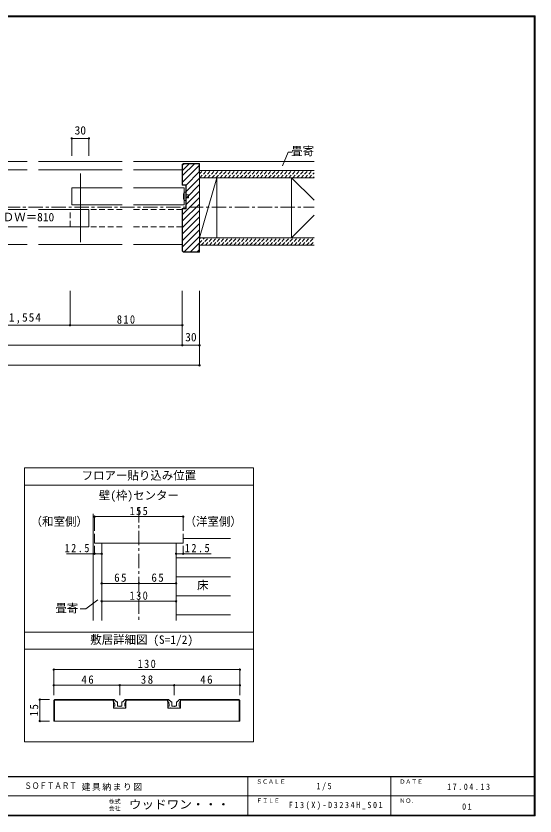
# Model space of a CAD drawing. Units: millimetres at full size, sheet at 1:5, with parts at other scales. Extents: x -973 to 977, y -701 to 696.
# Drawn here: x 70 to 977, y -701 to 696 of the extents above; entities that cross this region are included whole.
import ezdxf
from ezdxf.enums import TextEntityAlignment as Align

# ---------------------------------------------------------------- set-up
doc = ezdxf.new("R2010")
doc.units = ezdxf.units.MM
doc.header["$LTSCALE"] = 5
doc.header["$PDMODE"] = 32
doc.header["$PDSIZE"] = 2.5
for name, pattern in [('CHAIN1', [8, 5, -1, 1, -1]), ('DASHED1', [1.8, 1.2, -0.6]), ('DASHED2', [3, 2, -1])]:
    doc.linetypes.add(name, pattern=pattern)
for name, color, linetype, lineweight in [('0-1_通り芯', 4, 'CHAIN1', 9), ('0-2_柱', 3, 'Continuous', 9), ('0-3_仕上げ', 2, 'Continuous', 9), ('0-4_枠', 3, 'Continuous', 9), ('0-6_扉', 6, 'Continuous', 9), ('0-7_金物', 7, 'Continuous', 9), ('0-A_文字', 7, 'Continuous', 9), ('0-B_寸法', 7, 'Continuous', 9), ('0-C_ハッチ', 4, 'DASHED1', 9), ('1-4_枠', 7, 'Continuous', 9), ('1-B_ﾊｯﾁ', 7, 'Continuous', 9), ('F-1_枠', 6, 'Continuous', 9)]:
    doc.layers.add(name, color=color, linetype=linetype, lineweight=lineweight)
doc.layers.add('F-0_補助線', color=7, linetype='Continuous')
doc.layers.add('F-A_文字', color=7, linetype='Continuous')
doc.styles.add('HGP明朝B', font='')
doc.styles.add('ＭＳ ゴシック', font='')
doc.styles.get('HGP明朝B').set_extended_font_data('HGP明朝B')
doc.styles.get('ＭＳ ゴシック').set_extended_font_data('MS Gothic')

msp = doc.modelspace()

# ---------------------------------------------------------------- linework, layer by layer
at = {"layer": '0-1_通り芯'}
for p, q in [((-587.506, 361.994), (590.812, 361.994)), ((284.986, -163.141), (284.986, -359.648))]:
    msp.add_line(p, q, dxfattribs=at)
at = {"layer": '0-2_柱'}
for p, q in [((390.812, 413.494), (390.812, 308.494)), ((420.812, 413.494), (420.812, 308.494)), ((551.457, 413.494), (551.457, 308.494))]:
    msp.add_line(p, q, dxfattribs=at)
at = {"layer": '0-2_柱', "color": 7}
for p, q in [((420.812, 413.494), (390.812, 308.494)), ((551.457, 413.494), (590.812, 374.138)), ((551.457, 308.494), (590.812, 347.849))]:
    msp.add_line(p, q, dxfattribs=at)
at = {"layer": '0-3_仕上げ'}
for p, q in [((-86.387, 441.994), (89.693, 441.994)), ((109.693, 441.994), (255.772, 441.994)), ((275.772, 441.994), (590.812, 441.994)), ((-86.387, 426.994), (89.693, 426.994)), ((109.693, 426.994), (255.772, 426.994)), ((275.772, 426.994), (360.812, 426.994)), ((390.812, 425.994), (590.812, 425.994)), ((390.812, 413.494), (590.812, 413.494)), ((390.812, 308.494), (590.812, 308.494)), ((390.812, 295.994), (590.812, 295.994)), ((204.986, -173.141), (204.986, -359.624))]:
    msp.add_line(p, q, dxfattribs=at)
at = {"layer": '0-3_仕上げ', "color": 4}
for p, q in [((362.486, -216.581), (444.986, -216.581)), ((349.986, -249.882), (444.986, -249.882)), ((349.986, -283.184), (444.986, -283.184)), ((349.986, -316.485), (444.986, -316.485)), ((349.986, -349.786), (444.986, -349.786))]:
    msp.add_line(p, q, dxfattribs=at)
at = {"layer": '0-4_枠'}
for p, q in [((362.933, 438.494), (360.812, 436.372)), ((360.812, 436.372), (360.812, 400.494)), ((363.14, 437.994), (361.312, 436.165)), ((361.312, 436.165), (361.312, 400.994)), ((362.933, 438.494), (390.812, 438.494)), ((363.14, 437.994), (390.312, 437.994)), ((390.312, 423.494), (390.312, 437.994)), ((390.812, 438.494), (390.812, 283.494)), ((390.312, 423.494), (390.812, 423.494)), ((366.812, 400.494), (360.812, 400.494)), ((367.312, 400.994), (361.312, 400.994)), ((366.812, 400.494), (366.812, 359.494)), ((367.312, 400.994), (367.312, 358.994)), ((366.812, 359.494), (360.812, 359.494)), ((360.812, 285.615), (360.812, 359.494)), ((367.312, 358.994), (361.312, 358.994)), ((361.312, 285.822), (361.312, 358.994)), ((390.312, 298.494), (390.312, 283.994)), ((390.312, 298.494), (390.812, 298.494)), ((362.933, 283.494), (360.812, 285.615)), ((363.14, 283.994), (361.312, 285.822)), ((362.933, 283.494), (390.812, 283.494)), ((363.14, 283.994), (390.312, 283.994)), ((207.486, -224.292), (207.486, -208.077)), ((362.486, -208.077), (362.486, -224.292)), ((362.486, -224.292), (207.486, -224.292)), ((219.986, -224.292), (219.986, -359.624)), ((349.986, -224.292), (349.986, -359.624))]:
    msp.add_line(p, q, dxfattribs=at)
at = {"layer": '0-4_枠', "color": 4}
for p, q in [((-86.387, 426.994), (89.693, 426.994)), ((109.693, 426.994), (255.772, 426.994)), ((275.772, 426.994), (360.812, 426.994)), ((-86.387, 296.994), (89.693, 296.994)), ((109.693, 296.994), (255.772, 296.994)), ((275.772, 296.994), (360.812, 296.994))]:
    msp.add_line(p, q, dxfattribs=at)
at = {"layer": '0-6_扉', "color": 3}
msp.add_line((182.732, 420.994), (182.732, 300.994), dxfattribs=at)
at = {"layer": '0-6_扉'}
for p, q in [((167.732, 365.994), (167.732, 395.994)), ((255.772, 395.994), (167.732, 395.994)), ((363.812, 395.994), (275.772, 395.994)), ((363.812, 395.994), (363.812, 365.994)), ((255.772, 365.994), (167.732, 365.994)), ((363.812, 365.994), (275.772, 365.994)), ((89.693, 357.994), (1.653, 357.994)), ((197.732, 357.994), (109.693, 357.994)), ((197.732, 357.994), (197.732, 327.994)), ((89.693, 327.994), (1.653, 327.994)), ((197.732, 327.994), (109.693, 327.994))]:
    msp.add_line(p, q, dxfattribs=at)
at = {"layer": '0-6_扉', "color": 2, "linetype": 'DASHED2'}
for p, q in [((164.732, 327.994), (164.732, 357.994)), ((255.772, 357.994), (164.732, 357.994)), ((360.812, 357.994), (275.772, 357.994)), ((360.812, 357.994), (360.812, 327.994)), ((255.772, 327.994), (164.732, 327.994)), ((360.812, 327.994), (275.772, 327.994))]:
    msp.add_line(p, q, dxfattribs=at)
at = {"layer": '0-7_金物'}
for p, q in [((363.812, 388.494), (366.812, 388.494)), ((366.812, 373.494), (366.812, 388.494)), ((366.812, 383.494), (371.812, 383.494)), ((366.812, 378.494), (371.812, 378.494)), ((371.812, 378.494), (371.812, 383.494)), ((363.812, 373.494), (366.812, 373.494))]:
    msp.add_line(p, q, dxfattribs=at)
msp.add_arc((394.263, 380.994), 31.361, 166.16368, 193.83629, dxfattribs=at)
at = {"layer": '0-A_文字'}
for p, q in [((535.849, 434.477), (545.812, 458.198)), ((552.405, 458.198), (545.812, 458.198)), ((213.486, -323.633), (192.407, -339.443)), ((182.562, -339.443), (192.407, -339.443))]:
    msp.add_line(p, q, dxfattribs=at)
at = {"layer": '0-A_文字', "color": 3}
for p, q in [((484.986, -93.141), (84.986, -93.141)), ((84.986, -571.141), (84.986, -93.141)), ((484.986, -123.141), (84.986, -123.141)), ((484.986, -379.648), (84.986, -379.648)), ((451.987, -379.667), (84.986, -379.667)), ((484.986, -409.667), (84.986, -409.667))]:
    msp.add_line(p, q, dxfattribs=at)
msp.add_lwpolyline([(484.986, -93.141), (484.986, -571.141), (84.986, -571.141)], dxfattribs=at)
at = {"layer": '0-B_寸法', "color": 4}
for p, q in [((167.732, 481.994), (167.732, 451.994)), ((167.732, 481.994), (197.732, 481.994)), ((197.732, 481.994), (197.732, 451.994)), ((164.732, 155.994), (164.732, 215.994)), ((360.812, 120.994), (360.812, 215.994)), ((390.812, 85.994), (390.812, 215.994)), ((-161.426, 155.994), (164.732, 155.994)), ((164.732, 155.994), (360.812, 155.994)), ((-387.506, 120.994), (390.812, 120.994)), ((-387.506, 85.994), (390.812, 85.994)), ((362.486, -178.243), (207.486, -178.243)), ((207.486, -178.243), (207.486, -202.706)), ((362.486, -178.243), (362.486, -202.706)), ((207.486, -243.059), (207.486, -228.995)), ((219.986, -243.059), (219.986, -228.995)), ((349.986, -243.059), (349.986, -228.995)), ((362.486, -243.059), (362.486, -228.995)), ((158.659, -243.059), (219.986, -243.059)), ((411.314, -243.059), (349.986, -243.059)), ((219.986, -294.647), (284.986, -294.647)), ((284.986, -294.647), (349.986, -294.647)), ((219.986, -326.031), (349.986, -326.031))]:
    msp.add_line(p, q, dxfattribs=at)
at = {"layer": '0-B_寸法'}
for p in [(167.732, 481.994), (197.732, 481.994), (164.732, 155.994), (360.812, 155.994), (360.812, 120.994), (390.812, 120.994), (390.812, 85.994), (207.486, -178.243), (362.486, -178.243), (207.486, -243.059), (219.986, -243.059), (349.986, -243.059), (362.486, -243.059), (219.986, -294.647), (284.986, -294.647), (349.986, -294.647), (219.986, -326.031), (349.986, -326.031)]:
    msp.add_point(p, dxfattribs=at)
at = {"layer": '0-C_ハッチ', "linetype": 'Continuous'}
for p, q in [((361.312, 435.369), (363.936, 437.994)), ((361.312, 426.309), (372.997, 437.994)), ((361.312, 417.248), (382.057, 437.994)), ((361.312, 405.935), (390.312, 434.935)), ((367.312, 400.621), (390.312, 423.621)), ((367.312, 389.307), (390.812, 412.807)), ((367.312, 377.994), (390.812, 401.493)), ((361.312, 349.366), (390.812, 378.866)), ((367.312, 366.68), (390.812, 390.18)), ((361.312, 338.052), (390.812, 367.552)), ((361.312, 326.739), (390.812, 356.239)), ((361.312, 315.425), (390.812, 344.925)), ((361.312, 304.111), (390.812, 333.611)), ((361.312, 292.797), (390.812, 322.298)), ((363.822, 283.994), (390.812, 310.984)), ((375.135, 283.994), (390.812, 299.67)), ((386.449, 283.994), (390.312, 287.856))]:
    msp.add_line(p, q, dxfattribs=at)
at = {"layer": '0-C_ハッチ'}
for p, q in [((390.812, 420.109), (396.697, 425.994)), ((391.268, 413.494), (403.768, 425.994)), ((398.339, 413.494), (410.839, 425.994)), ((405.41, 413.494), (417.91, 425.994)), ((412.481, 413.494), (424.981, 425.994)), ((419.552, 413.494), (432.052, 425.994)), ((426.623, 413.494), (439.123, 425.994)), ((433.694, 413.494), (446.194, 425.994)), ((440.766, 413.494), (453.266, 425.994)), ((447.837, 413.494), (460.337, 425.994)), ((454.908, 413.494), (467.408, 425.994)), ((461.979, 413.494), (474.479, 425.994)), ((469.05, 413.494), (481.55, 425.994)), ((476.121, 413.494), (488.621, 425.994)), ((483.192, 413.494), (495.692, 425.994)), ((490.263, 413.494), (502.763, 425.994)), ((497.334, 413.494), (509.834, 425.994)), ((504.405, 413.494), (516.905, 425.994)), ((511.476, 413.494), (523.976, 425.994)), ((518.547, 413.494), (531.047, 425.994)), ((525.618, 413.494), (538.118, 425.994)), ((532.689, 413.494), (545.189, 425.994)), ((539.76, 413.494), (552.26, 425.994)), ((546.832, 413.494), (559.332, 425.994)), ((553.903, 413.494), (566.403, 425.994)), ((560.974, 413.494), (573.474, 425.994)), ((568.045, 413.494), (580.545, 425.994)), ((575.116, 413.494), (587.616, 425.994)), ((582.187, 413.494), (590.812, 422.119)), ((589.258, 413.494), (590.812, 415.048)), ((390.812, 299.9), (399.405, 308.494)), ((390.812, 306.971), (392.334, 308.494)), ((393.976, 295.994), (406.476, 308.494)), ((401.047, 295.994), (413.547, 308.494)), ((408.118, 295.994), (420.618, 308.494)), ((415.189, 295.994), (427.689, 308.494)), ((422.26, 295.994), (434.76, 308.494)), ((429.332, 295.994), (441.832, 308.494)), ((436.403, 295.994), (448.903, 308.494)), ((443.474, 295.994), (455.974, 308.494)), ((450.545, 295.994), (463.045, 308.494)), ((457.616, 295.994), (470.116, 308.494)), ((464.687, 295.994), (477.187, 308.494)), ((471.758, 295.994), (484.258, 308.494)), ((478.829, 295.994), (491.329, 308.494)), ((485.9, 295.994), (498.4, 308.494)), ((492.971, 295.994), (505.471, 308.494)), ((500.042, 295.994), (512.542, 308.494)), ((507.113, 295.994), (519.613, 308.494)), ((514.184, 295.994), (526.684, 308.494)), ((521.255, 295.994), (533.755, 308.494)), ((528.326, 295.994), (540.826, 308.494)), ((535.398, 295.994), (547.898, 308.494)), ((542.469, 295.994), (554.969, 308.494)), ((549.54, 295.994), (562.04, 308.494)), ((556.611, 295.994), (569.111, 308.494)), ((563.682, 295.994), (576.182, 308.494)), ((570.753, 295.994), (583.253, 308.494)), ((577.824, 295.994), (590.812, 308.982)), ((584.895, 295.994), (590.812, 301.911))]:
    msp.add_line(p, q, dxfattribs=at)
at = {"layer": '1-4_枠', "color": 3}
for p, q in [((136.426, -499.363), (138.193, -497.595)), ((136.426, -499.363), (136.426, -535.095)), ((137.676, -535.095), (137.676, -498.845)), ((137.676, -498.845), (240.426, -498.845)), ((138.193, -497.595), (240.426, -497.595)), ((240.426, -512.595), (240.426, -497.595)), ((262.426, -512.595), (262.426, -497.595)), ((262.426, -497.595), (335.426, -497.595)), ((262.426, -498.845), (335.426, -498.845)), ((335.426, -512.595), (335.426, -497.595)), ((459.658, -497.595), (357.426, -497.595)), ((357.426, -512.595), (357.426, -497.595)), ((460.176, -498.845), (357.426, -498.845)), ((459.658, -497.595), (461.426, -499.363)), ((460.176, -535.095), (460.176, -498.845)), ((461.426, -499.363), (461.426, -535.095)), ((262.426, -512.595), (240.426, -512.595)), ((335.426, -512.595), (357.426, -512.595)), ((136.426, -535.095), (461.426, -535.095))]:
    msp.add_line(p, q, dxfattribs=at)
at = {"layer": '1-4_枠'}
for p, q in [((240.176, -497.595), (241.533, -497.595)), ((240.176, -500.095), (240.176, -497.595)), ((245.581, -501.125), (242.417, -497.961)), ((246.111, -501.345), (246.926, -501.345)), ((247.426, -508.095), (247.426, -501.845)), ((255.426, -508.095), (255.426, -501.845)), ((256.74, -501.345), (255.926, -501.345)), ((257.27, -501.125), (260.434, -497.961)), ((335.176, -497.595), (336.533, -497.595)), ((335.176, -500.095), (335.176, -497.595)), ((340.581, -501.125), (337.417, -497.961)), ((341.111, -501.345), (341.926, -501.345)), ((342.426, -508.095), (342.426, -501.845)), ((350.426, -508.095), (350.426, -501.845)), ((351.74, -501.345), (350.926, -501.345)), ((352.27, -501.125), (355.434, -497.961)), ((241.926, -512.595), (240.711, -509.529)), ((242.676, -508.845), (241.176, -508.845)), ((244.676, -512.595), (241.926, -512.595)), ((242.676, -508.845), (242.676, -505.685)), ((244.676, -512.595), (245.176, -512.095)), ((245.176, -512.095), (245.676, -512.595)), ((257.176, -512.595), (245.676, -512.595)), ((251.426, -509.595), (252.176, -508.845)), ((252.176, -508.845), (254.676, -508.845)), ((257.676, -512.095), (257.176, -512.595)), ((258.176, -512.595), (257.676, -512.095)), ((258.176, -512.595), (260.926, -512.595)), ((260.176, -508.845), (260.176, -505.685)), ((260.176, -508.845), (261.676, -508.845)), ((260.926, -512.595), (262.14, -509.529)), ((336.926, -512.595), (335.711, -509.529)), ((337.676, -508.845), (336.176, -508.845)), ((339.676, -512.595), (336.926, -512.595)), ((337.676, -508.845), (337.676, -505.685)), ((339.676, -512.595), (340.176, -512.095)), ((340.176, -512.095), (340.676, -512.595)), ((352.176, -512.595), (340.676, -512.595)), ((346.426, -509.595), (347.176, -508.845)), ((347.176, -508.845), (349.676, -508.845)), ((352.676, -512.095), (352.176, -512.595)), ((353.176, -512.595), (352.676, -512.095)), ((353.176, -512.595), (355.926, -512.595)), ((355.176, -508.845), (355.176, -505.685)), ((355.176, -508.845), (356.676, -508.845)), ((355.926, -512.595), (357.14, -509.529))]:
    msp.add_line(p, q, dxfattribs=at)
for points in [[(262.676, -500.095), (262.676, -497.595), (261.318, -497.595)], [(357.676, -500.095), (357.676, -497.595), (356.318, -497.595)], [(248.176, -508.845), (250.676, -508.845), (251.426, -509.595)], [(343.176, -508.845), (345.676, -508.845), (346.426, -509.595)]]:
    msp.add_lwpolyline(points, dxfattribs=at)
for centre, radius, start, end in [((235.176, -505.685), 7.5, 0, 48.19), ((241.533, -498.845), 1.25, 45, 90), ((246.111, -500.595), 0.75, 225, 270), ((246.926, -501.845), 0.5, 0, 90), ((255.926, -501.845), 0.5, 90, 180), ((256.74, -500.595), 0.75, 270, 315), ((267.675, -505.685), 7.5, 131.81, 180), ((261.318, -498.845), 1.25, 90, 135), ((330.176, -505.685), 7.5, 0, 48.19), ((336.533, -498.845), 1.25, 45, 90), ((341.111, -500.595), 0.75, 225, 270), ((341.926, -501.845), 0.5, 0, 90), ((350.926, -501.845), 0.5, 90, 180), ((351.74, -500.595), 0.75, 270, 315), ((362.675, -505.685), 7.5, 131.81, 180), ((356.318, -498.845), 1.25, 90, 135), ((241.176, -509.345), 0.5, 90, 201.616), ((248.176, -508.095), 0.75, 180, 270), ((254.676, -508.095), 0.75, 270, 0), ((261.676, -509.345), 0.5, 338.384, 90), ((336.176, -509.345), 0.5, 90, 201.616), ((343.176, -508.095), 0.75, 180, 270), ((349.676, -508.095), 0.75, 270, 0), ((356.676, -509.345), 0.5, 338.384, 90)]:
    msp.add_arc(centre, radius, start, end, dxfattribs=at)
at = {"layer": '1-B_ﾊｯﾁ', "color": 4}
for p, q in [((136.426, -445.095), (136.426, -490.095)), ((136.426, -445.095), (461.426, -445.095)), ((461.426, -445.095), (461.426, -490.095)), ((251.426, -472.595), (136.426, -472.595)), ((251.426, -472.595), (251.426, -490.095)), ((346.426, -472.595), (251.426, -472.595)), ((461.426, -472.595), (346.426, -472.595)), ((346.426, -472.595), (346.426, -490.095)), ((111.819, -535.095), (111.819, -497.595)), ((111.819, -497.595), (128.926, -497.595)), ((111.819, -535.095), (128.926, -535.095))]:
    msp.add_line(p, q, dxfattribs=at)
at = {"layer": '1-B_ﾊｯﾁ'}
for p in [(136.426, -445.095), (461.426, -445.095), (136.426, -472.595), (251.426, -472.595), (346.426, -472.595), (461.426, -472.595), (111.819, -497.595), (111.819, -535.095)]:
    msp.add_point(p, dxfattribs=at)
at = {"layer": 'F-1_枠'}
for p, q in [((-973.347, 695.833), (976.653, 695.833)), ((-973.347, 695), (976.653, 695)), ((-973.347, 694.167), (976.653, 694.167)), ((974.986, 695.833), (974.986, -700.833)), ((975.82, 695.833), (975.82, -700.833)), ((976.653, 695.833), (976.653, -700.833)), ((976.653, -631.667), (-973.347, -631.667)), ((976.653, -632.5), (-973.347, -632.5)), ((474.986, -632.5), (474.986, -699.167)), ((724.986, -632.5), (724.986, -699.167)), ((1.653, -665.833), (974.986, -665.834)), ((976.653, -699.167), (-973.347, -699.167)), ((976.653, -700), (-973.347, -700)), ((976.653, -700.833), (-973.347, -700.833))]:
    msp.add_line(p, q, dxfattribs=at)

# ---------------------------------------------------------------- texts
at = {"layer": '0-A_文字', "style": 'ＭＳ ゴシック'}
for s, p in [('畳寄', (550.812, 448.198)), ('フロアー貼り込み位置', (184.986, -118.141)), ('壁(枠)センター', (214.986, -152.846)), ('（和室側）', (95.899, -198.512)), ('（洋室側）', (364.681, -198.512)), ('床', (386.552, -309.672)), ('畳寄', (139.135, -349.884)), ('敷居詳細図 (S=1/2)', (199.986, -404.658))]:
    msp.add_text(s, height=14.66, dxfattribs=at).set_placement(p, align=Align.BOTTOM_LEFT)
at = {"layer": '0-B_寸法', "style": 'ＭＳ ゴシック'}
for s, p in [('30', (172.732, 484.494)), ('ＤＷ＝810', (47.193, 332.994)), ('30', (365.812, 123.494))]:
    msp.add_text(s, height=14.66, dxfattribs=at).set_placement(p, align=Align.BOTTOM_LEFT)
at = {"layer": '0-B_寸法', "char_height": 14.66, "attachment_point": 7, "style": 'ＭＳ ゴシック'}
for s, insert in [('\\T1.16;有効開口寸法＝1,554', (-104.597, 158.494)), ('\\T1.27;\\W0.9;810', (246.522, 158.494)), ('\\T1.27;\\W0.9;155', (268.736, -175.743)), ('\\T1.28;\\W0.9;12.5', (155.175, -240.559)), ('\\T1.28;\\W0.9;12.5', (365.133, -240.559)), ('\\T1.27;\\W0.95;65', (241.861, -292.147)), ('\\T1.27;\\W0.95;65', (306.861, -292.147)), ('\\T1.27;\\W0.9;130', (268.736, -323.531))]:
    msp.add_mtext(s, dxfattribs=dict(at, insert=insert))
at = {"layer": '1-B_ﾊｯﾁ', "char_height": 14.66, "attachment_point": 7, "style": 'ＭＳ ゴシック'}
for s, insert in [('\\T1.27;\\W0.9;130', (282.676, -442.595)), ('\\T1.27;\\W0.95;46', (184.551, -470.095)), ('\\T1.27;\\W0.95;38', (288.301, -470.095)), ('\\T1.27;\\W0.95;46', (392.051, -470.095))]:
    msp.add_mtext(s, dxfattribs=dict(at, insert=insert))
at = {"layer": '1-B_ﾊｯﾁ', "insert": (109.319, -526.97), "char_height": 14.66, "attachment_point": 7, "rotation": 90, "style": 'ＭＳ ゴシック'}
msp.add_mtext('\\T1.27;\\W0.95;15', dxfattribs=at)
at = {"layer": 'F-0_補助線', "style": 'HGP明朝B', "width": 0.85}
msp.add_text('ＳＯＦＴＡＲＴ', height=11, dxfattribs=at).set_placement((84.986, -656.798), align=Align.BOTTOM_LEFT)
at = {"layer": 'F-0_補助線', "insert": (185.035, -656.798), "char_height": 11, "attachment_point": 7, "style": 'ＭＳ ゴシック'}
msp.add_mtext('\\T1.17;建具納まり図', dxfattribs=at)
at = {"layer": 'F-A_文字', "style": 'ＭＳ ゴシック'}
for s, p in [('ＳＣＡＬＥ', (489.986, -646.667)), ('ＤＡＴＥ', (739.986, -646.667)), ('ＮＯ．', (739.986, -680.001)), ('株式', (232.486, -681.5)), ('会社', (232.486, -693.5)), ('ＦＩＬＥ', (489.986, -680))]:
    msp.add_text(s, height=7.331, dxfattribs=at).set_placement(p, align=Align.BOTTOM_LEFT)
at = {"layer": 'F-A_文字', "style": 'ＭＳ ゴシック', "width": 1.1}
msp.add_text('ウッドワン・・・', height=14.66, dxfattribs=at).set_placement((267.486, -692.5), align=Align.BOTTOM_LEFT)
at = {"layer": 'F-A_文字', "char_height": 11, "attachment_point": 7, "style": 'ＭＳ ゴシック'}
for s, insert in [('\\T1.38;\\W0.9;1/5', (594.986, -656.667)), ('\\T1.39;\\W0.85;17.04.13', (823.111, -655.417)), ('\\T1.4;\\W0.85;F13(X)-D3234H_S01', (546.861, -690.001)), ('\\T1.36;\\W0.9;01', (849.361, -690.001))]:
    msp.add_mtext(s, dxfattribs=dict(at, insert=insert))

doc.saveas('drawing.dxf')
